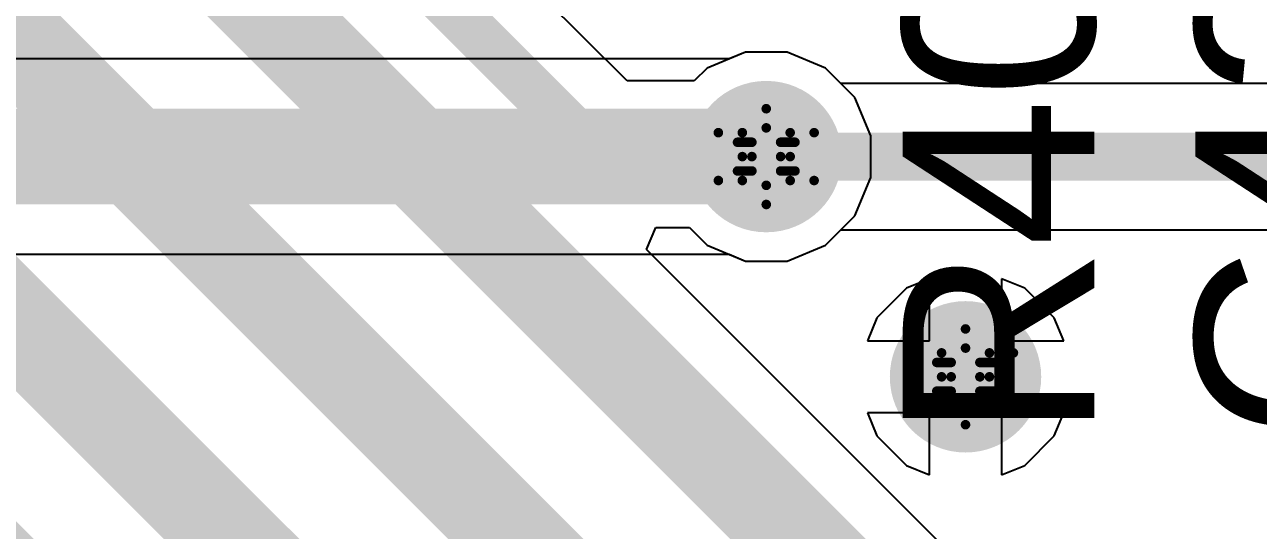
# Model space of a CAD drawing. Header units: inches. Extents: x -18 to 237, y -41 to 211.
# Drawn here: x 13.63 to 20.17, y 39.34 to 42.03 of the extents above; entities that cross this region are included whole.
import ezdxf

# ---------------------------------------------------------------- set-up
doc = ezdxf.new("R2010")
doc.units = ezdxf.units.IN
for name, color, linetype in [('Bottom Layer', 5, 'Continuous'), ('Bottom Solder', 6, 'Continuous'), ('Drill Drawing', 1, 'Continuous'), ('Top Layer', 1, 'Continuous'), ('Top Overlay', 2, 'Continuous'), ('Top Solder', 216, 'Continuous'), ('Via Holes', 16, 'Continuous')]:
    doc.layers.add(name, color=color, linetype=linetype)
doc.styles.add('Arial', font='', dxfattribs={"height": 0.2})
doc.styles.get('Arial').set_extended_font_data('Arial')

msp = doc.modelspace()

# ---------------------------------------------------------------- hatches: boundary and pattern name
at = {"layer": 'Bottom Layer'}
h = msp.add_hatch(color=5, dxfattribs=at)
edge = h.paths.add_edge_path()
edge.add_arc((17.5611, 41.3258), 0.3, 0, 360)
h = msp.add_hatch(color=5, dxfattribs=at)
edge = h.paths.add_edge_path()
edge.add_arc((18.6182, 40.1574), 0.3, 0, 360)
at = {"layer": 'Bottom Solder'}
h = msp.add_hatch(color=6, dxfattribs=at)
edge = h.paths.add_edge_path()
edge.add_arc((17.5611, 41.3258), 0.4016, 0, 360)
h = msp.add_hatch(color=6, dxfattribs=at)
edge = h.paths.add_edge_path()
edge.add_arc((18.6182, 40.1574), 0.4016, 0, 360)
at = {"layer": 'Top Layer'}
h = msp.add_hatch(color=1, dxfattribs=at)
edge = h.paths.add_edge_path()
edge.add_arc((17.5611, 41.3258), 0.3, 0, 360)
h = msp.add_hatch(color=1, dxfattribs=at)
edge = h.paths.add_edge_path()
edge.add_arc((18.6182, 40.1574), 0.3, 0, 360)
at = {"layer": 'Top Solder'}
h = msp.add_hatch(color=216, dxfattribs=at)
edge = h.paths.add_edge_path()
edge.add_arc((17.5611, 41.3258), 0.4016, 0, 360)
h = msp.add_hatch(color=216, dxfattribs=at)
edge = h.paths.add_edge_path()
edge.add_arc((18.6182, 40.1574), 0.4016, 0, 360)
at = {"layer": 'Via Holes'}
h = msp.add_hatch(color=7, dxfattribs=at)
edge = h.paths.add_edge_path()
edge.add_arc((17.5611, 41.3258), 0.15, 0, 360)
h = msp.add_hatch(color=7, dxfattribs=at)
edge = h.paths.add_edge_path()
edge.add_arc((18.6182, 40.1574), 0.15, 0, 360)

# ---------------------------------------------------------------- linework, layer by layer
at = {"layer": 'Bottom Layer'}
for p, q in [((17.3639, 41.8438), (11.2381, 41.8438)), ((17.4509, 41.8798), (17.3639, 41.8438)), ((17.6713, 41.8798), (17.4509, 41.8798)), ((17.8749, 41.7955), (17.6713, 41.8798)), ((18.0308, 41.6396), (17.8749, 41.7955)), ((18.1151, 41.436), (18.0308, 41.6396)), ((18.1151, 41.2156), (18.1151, 41.436)), ((18.0308, 41.012), (18.1151, 41.2156)), ((17.8749, 40.8561), (18.0308, 41.012)), ((17.6713, 40.7718), (17.8749, 40.8561)), ((11.0236, 40.8078), (17.3639, 40.8078)), ((17.3639, 40.8078), (17.4509, 40.7718)), ((17.4509, 40.7718), (17.6713, 40.7718)), ((18.4277, 40.6781), (18.3044, 40.6271)), ((18.4277, 40.3479), (18.4277, 40.6781)), ((18.932, 40.6271), (18.8087, 40.6781)), ((18.8087, 40.6781), (18.8087, 40.3479)), ((18.3044, 40.6271), (18.1485, 40.4712)), ((19.0879, 40.4712), (18.932, 40.6271)), ((18.1485, 40.4712), (18.0975, 40.3479)), ((19.1389, 40.3479), (19.0879, 40.4712)), ((18.0975, 40.3479), (18.4277, 40.3479)), ((18.8087, 40.3479), (19.1389, 40.3479)), ((18.4277, 39.9669), (18.0975, 39.9669)), ((18.0975, 39.9669), (18.1485, 39.8436)), ((18.4277, 39.6367), (18.4277, 39.9669)), ((19.1389, 39.9669), (18.8087, 39.9669)), ((18.8087, 39.9669), (18.8087, 39.6367)), ((19.0879, 39.8436), (19.1389, 39.9669)), ((18.1485, 39.8436), (18.3044, 39.6877)), ((18.932, 39.6877), (19.0879, 39.8436)), ((18.3044, 39.6877), (18.4277, 39.6367)), ((18.8087, 39.6367), (18.932, 39.6877))]:
    msp.add_line(p, q, dxfattribs=at)
msp.add_lwpolyline([(11.0236, 41.3258, 0.508, 0.508, 0), (17.5611, 41.3258, 0.508, 0.508, 0)], format="xyseb", dxfattribs=at)
msp.add_lwpolyline([(17.4341, 41.3258, 0.254, 0.254, 1), (17.6881, 41.3258, 0.254, 0.254, 1)], format="xyseb", close=True, dxfattribs=at)
at = {"layer": 'Drill Drawing'}
for points in [[(17.4341, 41.4528, 0.0508, 0.0508, 0), (17.5611, 41.5798, 0.0508, 0.0508, 0)], [(17.5611, 41.5798, 0.0508, 0.0508, 0), (17.6881, 41.4528, 0.0508, 0.0508, 0)], [(17.4849, 41.402, 0.0508, 0.0508, 0), (17.5611, 41.4782, 0.0508, 0.0508, 0)], [(17.5611, 41.4782, 0.0508, 0.0508, 0), (17.6373, 41.402, 0.0508, 0.0508, 0)], [(17.3071, 41.4528, 0.0508, 0.0508, 0), (17.4341, 41.3258, 0.0508, 0.0508, 0)], [(17.3071, 41.4528, 0.0508, 0.0508, 0), (17.4341, 41.4528, 0.0508, 0.0508, 0)], [(17.4087, 41.402, 0.0508, 0.0508, 0), (17.4849, 41.3258, 0.0508, 0.0508, 0)], [(17.4087, 41.402, 0.0508, 0.0508, 0), (17.4849, 41.402, 0.0508, 0.0508, 0)], [(17.6373, 41.402, 0.0508, 0.0508, 0), (17.7135, 41.402, 0.0508, 0.0508, 0)], [(17.6373, 41.3258, 0.0508, 0.0508, 0), (17.7135, 41.402, 0.0508, 0.0508, 0)], [(17.6881, 41.4528, 0.0508, 0.0508, 0), (17.8151, 41.4528, 0.0508, 0.0508, 0)], [(17.6881, 41.3258, 0.0508, 0.0508, 0), (17.8151, 41.4528, 0.0508, 0.0508, 0)], [(17.3071, 41.1988, 0.0508, 0.0508, 0), (17.4341, 41.3258, 0.0508, 0.0508, 0)], [(17.4087, 41.2496, 0.0508, 0.0508, 0), (17.4849, 41.3258, 0.0508, 0.0508, 0)], [(17.6373, 41.3258, 0.0508, 0.0508, 0), (17.7135, 41.2496, 0.0508, 0.0508, 0)], [(17.6881, 41.3258, 0.0508, 0.0508, 0), (17.8151, 41.1988, 0.0508, 0.0508, 0)], [(17.4087, 41.2496, 0.0508, 0.0508, 0), (17.4849, 41.2496, 0.0508, 0.0508, 0)], [(17.4849, 41.2496, 0.0508, 0.0508, 0), (17.5611, 41.1734, 0.0508, 0.0508, 0)], [(17.5611, 41.1734, 0.0508, 0.0508, 0), (17.6373, 41.2496, 0.0508, 0.0508, 0)], [(17.6373, 41.2496, 0.0508, 0.0508, 0), (17.7135, 41.2496, 0.0508, 0.0508, 0)], [(17.3071, 41.1988, 0.0508, 0.0508, 0), (17.4341, 41.1988, 0.0508, 0.0508, 0)], [(17.4341, 41.1988, 0.0508, 0.0508, 0), (17.5611, 41.0718, 0.0508, 0.0508, 0)], [(17.5611, 41.0718, 0.0508, 0.0508, 0), (17.6881, 41.1988, 0.0508, 0.0508, 0)], [(17.6881, 41.1988, 0.0508, 0.0508, 0), (17.8151, 41.1988, 0.0508, 0.0508, 0)], [(18.4912, 40.2844, 0.0508, 0.0508, 0), (18.6182, 40.4114, 0.0508, 0.0508, 0)], [(18.6182, 40.4114, 0.0508, 0.0508, 0), (18.7452, 40.2844, 0.0508, 0.0508, 0)], [(18.542, 40.2336, 0.0508, 0.0508, 0), (18.6182, 40.3098, 0.0508, 0.0508, 0)], [(18.6182, 40.3098, 0.0508, 0.0508, 0), (18.6944, 40.2336, 0.0508, 0.0508, 0)], [(18.3642, 40.2844, 0.0508, 0.0508, 0), (18.4912, 40.1574, 0.0508, 0.0508, 0)], [(18.3642, 40.2844, 0.0508, 0.0508, 0), (18.4912, 40.2844, 0.0508, 0.0508, 0)], [(18.4658, 40.2336, 0.0508, 0.0508, 0), (18.542, 40.1574, 0.0508, 0.0508, 0)], [(18.4658, 40.2336, 0.0508, 0.0508, 0), (18.542, 40.2336, 0.0508, 0.0508, 0)], [(18.6944, 40.2336, 0.0508, 0.0508, 0), (18.7706, 40.2336, 0.0508, 0.0508, 0)], [(18.6944, 40.1574, 0.0508, 0.0508, 0), (18.7706, 40.2336, 0.0508, 0.0508, 0)], [(18.7452, 40.2844, 0.0508, 0.0508, 0), (18.8722, 40.2844, 0.0508, 0.0508, 0)], [(18.7452, 40.1574, 0.0508, 0.0508, 0), (18.8722, 40.2844, 0.0508, 0.0508, 0)], [(18.3642, 40.0304, 0.0508, 0.0508, 0), (18.4912, 40.1574, 0.0508, 0.0508, 0)], [(18.4658, 40.0812, 0.0508, 0.0508, 0), (18.542, 40.1574, 0.0508, 0.0508, 0)], [(18.6944, 40.1574, 0.0508, 0.0508, 0), (18.7706, 40.0812, 0.0508, 0.0508, 0)], [(18.7452, 40.1574, 0.0508, 0.0508, 0), (18.8722, 40.0304, 0.0508, 0.0508, 0)], [(18.3642, 40.0304, 0.0508, 0.0508, 0), (18.4912, 40.0304, 0.0508, 0.0508, 0)], [(18.4658, 40.0812, 0.0508, 0.0508, 0), (18.542, 40.0812, 0.0508, 0.0508, 0)], [(18.4912, 40.0304, 0.0508, 0.0508, 0), (18.6182, 39.9034, 0.0508, 0.0508, 0)], [(18.542, 40.0812, 0.0508, 0.0508, 0), (18.6182, 40.005, 0.0508, 0.0508, 0)], [(18.6182, 40.005, 0.0508, 0.0508, 0), (18.6944, 40.0812, 0.0508, 0.0508, 0)], [(18.6182, 39.9034, 0.0508, 0.0508, 0), (18.7452, 40.0304, 0.0508, 0.0508, 0)], [(18.6944, 40.0812, 0.0508, 0.0508, 0), (18.7706, 40.0812, 0.0508, 0.0508, 0)], [(18.7452, 40.0304, 0.0508, 0.0508, 0), (18.8722, 40.0304, 0.0508, 0.0508, 0)]]:
    msp.add_lwpolyline(points, format="xyseb", dxfattribs=at)
for points in [[(17.5484, 41.5798, 0.0254, 0.0254, 1), (17.5738, 41.5798, 0.0254, 0.0254, 1)], [(17.5484, 41.5798, 0.0254, 0.0254, 1), (17.5738, 41.5798, 0.0254, 0.0254, 1)], [(17.5484, 41.4782, 0.0254, 0.0254, 1), (17.5738, 41.4782, 0.0254, 0.0254, 1)], [(17.5484, 41.4782, 0.0254, 0.0254, 1), (17.5738, 41.4782, 0.0254, 0.0254, 1)], [(17.2944, 41.4528, 0.0254, 0.0254, 1), (17.3198, 41.4528, 0.0254, 0.0254, 1)], [(17.2944, 41.4528, 0.0254, 0.0254, 1), (17.3198, 41.4528, 0.0254, 0.0254, 1)], [(17.396, 41.402, 0.0254, 0.0254, 1), (17.4214, 41.402, 0.0254, 0.0254, 1)], [(17.396, 41.402, 0.0254, 0.0254, 1), (17.4214, 41.402, 0.0254, 0.0254, 1)], [(17.4214, 41.4528, 0.0254, 0.0254, 1), (17.4468, 41.4528, 0.0254, 0.0254, 1)], [(17.4214, 41.4528, 0.0254, 0.0254, 1), (17.4468, 41.4528, 0.0254, 0.0254, 1)], [(17.4722, 41.402, 0.0254, 0.0254, 1), (17.4976, 41.402, 0.0254, 0.0254, 1)], [(17.4722, 41.402, 0.0254, 0.0254, 1), (17.4976, 41.402, 0.0254, 0.0254, 1)], [(17.6246, 41.402, 0.0254, 0.0254, 1), (17.65, 41.402, 0.0254, 0.0254, 1)], [(17.6246, 41.402, 0.0254, 0.0254, 1), (17.65, 41.402, 0.0254, 0.0254, 1)], [(17.6754, 41.4528, 0.0254, 0.0254, 1), (17.7008, 41.4528, 0.0254, 0.0254, 1)], [(17.6754, 41.4528, 0.0254, 0.0254, 1), (17.7008, 41.4528, 0.0254, 0.0254, 1)], [(17.7008, 41.402, 0.0254, 0.0254, 1), (17.7262, 41.402, 0.0254, 0.0254, 1)], [(17.7008, 41.402, 0.0254, 0.0254, 1), (17.7262, 41.402, 0.0254, 0.0254, 1)], [(17.8024, 41.4528, 0.0254, 0.0254, 1), (17.8278, 41.4528, 0.0254, 0.0254, 1)], [(17.8024, 41.4528, 0.0254, 0.0254, 1), (17.8278, 41.4528, 0.0254, 0.0254, 1)], [(17.4214, 41.3258, 0.0254, 0.0254, 1), (17.4468, 41.3258, 0.0254, 0.0254, 1)], [(17.4214, 41.3258, 0.0254, 0.0254, 1), (17.4468, 41.3258, 0.0254, 0.0254, 1)], [(17.4722, 41.3258, 0.0254, 0.0254, 1), (17.4976, 41.3258, 0.0254, 0.0254, 1)], [(17.4722, 41.3258, 0.0254, 0.0254, 1), (17.4976, 41.3258, 0.0254, 0.0254, 1)], [(17.6246, 41.3258, 0.0254, 0.0254, 1), (17.65, 41.3258, 0.0254, 0.0254, 1)], [(17.6246, 41.3258, 0.0254, 0.0254, 1), (17.65, 41.3258, 0.0254, 0.0254, 1)], [(17.6754, 41.3258, 0.0254, 0.0254, 1), (17.7008, 41.3258, 0.0254, 0.0254, 1)], [(17.6754, 41.3258, 0.0254, 0.0254, 1), (17.7008, 41.3258, 0.0254, 0.0254, 1)], [(17.396, 41.2496, 0.0254, 0.0254, 1), (17.4214, 41.2496, 0.0254, 0.0254, 1)], [(17.396, 41.2496, 0.0254, 0.0254, 1), (17.4214, 41.2496, 0.0254, 0.0254, 1)], [(17.4722, 41.2496, 0.0254, 0.0254, 1), (17.4976, 41.2496, 0.0254, 0.0254, 1)], [(17.4722, 41.2496, 0.0254, 0.0254, 1), (17.4976, 41.2496, 0.0254, 0.0254, 1)], [(17.6246, 41.2496, 0.0254, 0.0254, 1), (17.65, 41.2496, 0.0254, 0.0254, 1)], [(17.6246, 41.2496, 0.0254, 0.0254, 1), (17.65, 41.2496, 0.0254, 0.0254, 1)], [(17.7008, 41.2496, 0.0254, 0.0254, 1), (17.7262, 41.2496, 0.0254, 0.0254, 1)], [(17.7008, 41.2496, 0.0254, 0.0254, 1), (17.7262, 41.2496, 0.0254, 0.0254, 1)], [(17.2944, 41.1988, 0.0254, 0.0254, 1), (17.3198, 41.1988, 0.0254, 0.0254, 1)], [(17.2944, 41.1988, 0.0254, 0.0254, 1), (17.3198, 41.1988, 0.0254, 0.0254, 1)], [(17.4214, 41.1988, 0.0254, 0.0254, 1), (17.4468, 41.1988, 0.0254, 0.0254, 1)], [(17.4214, 41.1988, 0.0254, 0.0254, 1), (17.4468, 41.1988, 0.0254, 0.0254, 1)], [(17.5484, 41.1734, 0.0254, 0.0254, 1), (17.5738, 41.1734, 0.0254, 0.0254, 1)], [(17.5484, 41.1734, 0.0254, 0.0254, 1), (17.5738, 41.1734, 0.0254, 0.0254, 1)], [(17.6754, 41.1988, 0.0254, 0.0254, 1), (17.7008, 41.1988, 0.0254, 0.0254, 1)], [(17.6754, 41.1988, 0.0254, 0.0254, 1), (17.7008, 41.1988, 0.0254, 0.0254, 1)], [(17.8024, 41.1988, 0.0254, 0.0254, 1), (17.8278, 41.1988, 0.0254, 0.0254, 1)], [(17.8024, 41.1988, 0.0254, 0.0254, 1), (17.8278, 41.1988, 0.0254, 0.0254, 1)], [(17.5484, 41.0718, 0.0254, 0.0254, 1), (17.5738, 41.0718, 0.0254, 0.0254, 1)], [(17.5484, 41.0718, 0.0254, 0.0254, 1), (17.5738, 41.0718, 0.0254, 0.0254, 1)], [(18.6055, 40.4114, 0.0254, 0.0254, 1), (18.6309, 40.4114, 0.0254, 0.0254, 1)], [(18.6055, 40.4114, 0.0254, 0.0254, 1), (18.6309, 40.4114, 0.0254, 0.0254, 1)], [(18.6055, 40.3098, 0.0254, 0.0254, 1), (18.6309, 40.3098, 0.0254, 0.0254, 1)], [(18.6055, 40.3098, 0.0254, 0.0254, 1), (18.6309, 40.3098, 0.0254, 0.0254, 1)], [(18.3515, 40.2844, 0.0254, 0.0254, 1), (18.3769, 40.2844, 0.0254, 0.0254, 1)], [(18.3515, 40.2844, 0.0254, 0.0254, 1), (18.3769, 40.2844, 0.0254, 0.0254, 1)], [(18.4531, 40.2336, 0.0254, 0.0254, 1), (18.4785, 40.2336, 0.0254, 0.0254, 1)], [(18.4531, 40.2336, 0.0254, 0.0254, 1), (18.4785, 40.2336, 0.0254, 0.0254, 1)], [(18.4785, 40.2844, 0.0254, 0.0254, 1), (18.5039, 40.2844, 0.0254, 0.0254, 1)], [(18.4785, 40.2844, 0.0254, 0.0254, 1), (18.5039, 40.2844, 0.0254, 0.0254, 1)], [(18.5293, 40.2336, 0.0254, 0.0254, 1), (18.5547, 40.2336, 0.0254, 0.0254, 1)], [(18.5293, 40.2336, 0.0254, 0.0254, 1), (18.5547, 40.2336, 0.0254, 0.0254, 1)], [(18.6817, 40.2336, 0.0254, 0.0254, 1), (18.7071, 40.2336, 0.0254, 0.0254, 1)], [(18.6817, 40.2336, 0.0254, 0.0254, 1), (18.7071, 40.2336, 0.0254, 0.0254, 1)], [(18.7325, 40.2844, 0.0254, 0.0254, 1), (18.7579, 40.2844, 0.0254, 0.0254, 1)], [(18.7325, 40.2844, 0.0254, 0.0254, 1), (18.7579, 40.2844, 0.0254, 0.0254, 1)], [(18.7579, 40.2336, 0.0254, 0.0254, 1), (18.7833, 40.2336, 0.0254, 0.0254, 1)], [(18.7579, 40.2336, 0.0254, 0.0254, 1), (18.7833, 40.2336, 0.0254, 0.0254, 1)], [(18.8595, 40.2844, 0.0254, 0.0254, 1), (18.8849, 40.2844, 0.0254, 0.0254, 1)], [(18.8595, 40.2844, 0.0254, 0.0254, 1), (18.8849, 40.2844, 0.0254, 0.0254, 1)], [(18.4785, 40.1574, 0.0254, 0.0254, 1), (18.5039, 40.1574, 0.0254, 0.0254, 1)], [(18.4785, 40.1574, 0.0254, 0.0254, 1), (18.5039, 40.1574, 0.0254, 0.0254, 1)], [(18.5293, 40.1574, 0.0254, 0.0254, 1), (18.5547, 40.1574, 0.0254, 0.0254, 1)], [(18.5293, 40.1574, 0.0254, 0.0254, 1), (18.5547, 40.1574, 0.0254, 0.0254, 1)], [(18.6817, 40.1574, 0.0254, 0.0254, 1), (18.7071, 40.1574, 0.0254, 0.0254, 1)], [(18.6817, 40.1574, 0.0254, 0.0254, 1), (18.7071, 40.1574, 0.0254, 0.0254, 1)], [(18.7325, 40.1574, 0.0254, 0.0254, 1), (18.7579, 40.1574, 0.0254, 0.0254, 1)], [(18.7325, 40.1574, 0.0254, 0.0254, 1), (18.7579, 40.1574, 0.0254, 0.0254, 1)], [(18.3515, 40.0304, 0.0254, 0.0254, 1), (18.3769, 40.0304, 0.0254, 0.0254, 1)], [(18.3515, 40.0304, 0.0254, 0.0254, 1), (18.3769, 40.0304, 0.0254, 0.0254, 1)], [(18.4531, 40.0812, 0.0254, 0.0254, 1), (18.4785, 40.0812, 0.0254, 0.0254, 1)], [(18.4531, 40.0812, 0.0254, 0.0254, 1), (18.4785, 40.0812, 0.0254, 0.0254, 1)], [(18.4785, 40.0304, 0.0254, 0.0254, 1), (18.5039, 40.0304, 0.0254, 0.0254, 1)], [(18.4785, 40.0304, 0.0254, 0.0254, 1), (18.5039, 40.0304, 0.0254, 0.0254, 1)], [(18.5293, 40.0812, 0.0254, 0.0254, 1), (18.5547, 40.0812, 0.0254, 0.0254, 1)], [(18.5293, 40.0812, 0.0254, 0.0254, 1), (18.5547, 40.0812, 0.0254, 0.0254, 1)], [(18.6817, 40.0812, 0.0254, 0.0254, 1), (18.7071, 40.0812, 0.0254, 0.0254, 1)], [(18.6817, 40.0812, 0.0254, 0.0254, 1), (18.7071, 40.0812, 0.0254, 0.0254, 1)], [(18.7325, 40.0304, 0.0254, 0.0254, 1), (18.7579, 40.0304, 0.0254, 0.0254, 1)], [(18.7325, 40.0304, 0.0254, 0.0254, 1), (18.7579, 40.0304, 0.0254, 0.0254, 1)], [(18.7579, 40.0812, 0.0254, 0.0254, 1), (18.7833, 40.0812, 0.0254, 0.0254, 1)], [(18.7579, 40.0812, 0.0254, 0.0254, 1), (18.7833, 40.0812, 0.0254, 0.0254, 1)], [(18.8595, 40.0304, 0.0254, 0.0254, 1), (18.8849, 40.0304, 0.0254, 0.0254, 1)], [(18.8595, 40.0304, 0.0254, 0.0254, 1), (18.8849, 40.0304, 0.0254, 0.0254, 1)], [(18.6055, 40.005, 0.0254, 0.0254, 1), (18.6309, 40.005, 0.0254, 0.0254, 1)], [(18.6055, 40.005, 0.0254, 0.0254, 1), (18.6309, 40.005, 0.0254, 0.0254, 1)], [(18.6055, 39.9034, 0.0254, 0.0254, 1), (18.6309, 39.9034, 0.0254, 0.0254, 1)], [(18.6055, 39.9034, 0.0254, 0.0254, 1), (18.6309, 39.9034, 0.0254, 0.0254, 1)]]:
    msp.add_lwpolyline(points, format="xyseb", close=True, dxfattribs=at)
at = {"layer": 'Top Layer'}
for p, q in [((16.824, 41.727), (15.1049, 43.4461)), ((17.4509, 41.8798), (17.2473, 41.7955)), ((17.6713, 41.8798), (17.4509, 41.8798)), ((17.8749, 41.7955), (17.6713, 41.8798)), ((17.2473, 41.7955), (17.1788, 41.727)), ((17.9561, 41.7143), (17.8749, 41.7955)), ((17.1788, 41.727), (16.824, 41.727)), ((22.9072, 41.7143), (17.9561, 41.7143)), ((16.9264, 40.8327), (16.975, 40.95)), ((16.975, 40.95), (17.1534, 40.95)), ((17.1534, 40.95), (17.2473, 40.8561)), ((17.8749, 40.8561), (17.9561, 40.9373)), ((17.9561, 40.9373), (23.5431, 40.9373)), ((17.2473, 40.8561), (17.4509, 40.7718)), ((17.6713, 40.7718), (17.8749, 40.8561)), ((21.5962, 36.1628), (16.9264, 40.8327)), ((17.4509, 40.7718), (17.6713, 40.7718)), ((18.4277, 40.6781), (18.3044, 40.6271)), ((18.4277, 40.3479), (18.4277, 40.6781)), ((18.932, 40.6271), (18.8087, 40.6781)), ((18.8087, 40.6781), (18.8087, 40.3479)), ((18.3044, 40.6271), (18.1485, 40.4712)), ((19.0879, 40.4712), (18.932, 40.6271)), ((18.1485, 40.4712), (18.0975, 40.3479)), ((19.1389, 40.3479), (19.0879, 40.4712)), ((18.0975, 40.3479), (18.4277, 40.3479)), ((18.8087, 40.3479), (19.1389, 40.3479)), ((18.4277, 39.9669), (18.0975, 39.9669)), ((18.0975, 39.9669), (18.1485, 39.8436)), ((18.4277, 39.6367), (18.4277, 39.9669)), ((19.1389, 39.9669), (18.8087, 39.9669)), ((18.8087, 39.9669), (18.8087, 39.6367)), ((19.0879, 39.8436), (19.1389, 39.9669)), ((18.1485, 39.8436), (18.3044, 39.6877)), ((18.932, 39.6877), (19.0879, 39.8436)), ((18.3044, 39.6877), (18.4277, 39.6367)), ((18.8087, 39.6367), (18.932, 39.6877))]:
    msp.add_line(p, q, dxfattribs=at)
for points in [[(14.7164, 43.2851, 0.254, 0.254, 0), (16.6631, 41.3385, 0.254, 0.254, 0)], [(14.1292, 42.8974, 0.508, 0.508, 0), (21.23, 35.7966, 0.508, 0.508, 0)], [(13.2941, 42.2351, 0.508, 0.508, 0), (19.6596, 35.8696, 0.508, 0.508, 0)], [(12.3901, 41.6318, 0.508, 0.508, 0), (18.034, 35.9879, 0.508, 0.508, 0)], [(16.6631, 41.3385, 0.254, 0.254, 0), (17.5484, 41.3385, 0.254, 0.254, 0)], [(17.5484, 41.3385, 0.254, 0.254, 0), (17.5611, 41.3258, 0.254, 0.254, 0)], [(17.5611, 41.3258, 0.254, 0.254, 0), (23.5431, 41.3258, 0.254, 0.254, 0)], [(11.5158, 41.0973, 0.508, 0.508, 0), (16.5378, 36.0753, 0.508, 0.508, 0)]]:
    msp.add_lwpolyline(points, format="xyseb", dxfattribs=at)
for points in [[(16.5996, 41.3385, 0.127, 0.127, 1), (16.7266, 41.3385, 0.127, 0.127, 1)], [(16.5996, 41.3385, 0.127, 0.127, 1), (16.7266, 41.3385, 0.127, 0.127, 1)], [(17.4849, 41.3385, 0.127, 0.127, 1), (17.6119, 41.3385, 0.127, 0.127, 1)], [(17.4849, 41.3385, 0.127, 0.127, 1), (17.6119, 41.3385, 0.127, 0.127, 1)], [(17.4976, 41.3258, 0.127, 0.127, 1), (17.6246, 41.3258, 0.127, 0.127, 1)], [(17.4976, 41.3258, 0.127, 0.127, 1), (17.6246, 41.3258, 0.127, 0.127, 1)]]:
    msp.add_lwpolyline(points, format="xyseb", close=True, dxfattribs=at)

# ---------------------------------------------------------------- texts
at = {"layer": 'Top Overlay', "style": 'Arial'}
for s, p in [('R40', (19.3011, 39.8222)), ('C42', (20.8532, 39.8222))]:
    msp.add_text(s, height=1.016, rotation=90, dxfattribs=at).set_placement(p)

doc.saveas('drawing.dxf')
